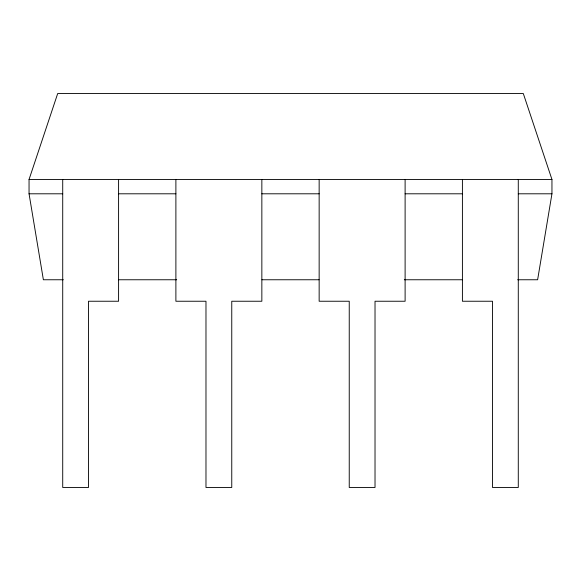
<?xml version="1.0" encoding="UTF-8"?>
<svg xmlns="http://www.w3.org/2000/svg" width="581" height="581" viewBox="0 0 581 581"><rect width="100%" height="100%" fill="white"/><g stroke="black" fill="none" stroke-linecap="round" stroke-linejoin="round"><path stroke-width="0.87" d="M63.329 279.759L43.379 279.759L29.05 193.8L29.05 179.471L57.701 93.519L523.299 93.519L551.95 179.471L551.95 193.8L537.621 279.759L517.671 279.759M29.05 179.471L551.95 179.471M29.05 193.8L62.719 193.8M118.589 193.8L175.89 193.8M261.849 193.8L319.151 193.8M405.11 193.8L462.411 193.8M518.281 193.8L551.95 193.8M118.647 279.759L176.689 279.759M261.937 279.759L319.063 279.759M404.311 279.759L462.353 279.759M518.281 179.471L518.281 487.481L492.499 487.481L492.499 301.241L462.411 301.241L462.411 179.471M405.11 179.471L405.11 301.241L375.021 301.241L375.021 487.481L349.239 487.481L349.239 301.241L319.151 301.241L319.151 179.471M261.849 179.471L261.849 301.241L231.761 301.241L231.761 487.481L205.979 487.481L205.979 301.241L175.89 301.241L175.89 179.471M118.589 179.471L118.589 301.241L88.501 301.241L88.501 487.481L62.719 487.481L62.719 179.471"/></g></svg>
